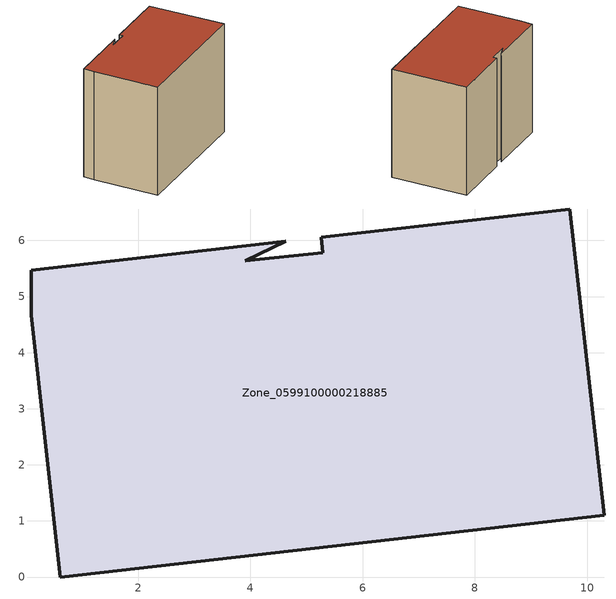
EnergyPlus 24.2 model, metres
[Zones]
Zone_0599100000218885
 floor ground (C_G): 0.09,4.66 0.1,5.47 4.63,5.99 3.91,5.64 5.29,5.78 5.26,6.06 9.69,6.56 10.31,1.1 0.61,0 z0
 wall outside (C_F): 10.31,1.1 9.69,6.56 5.26,6.06 5.29,5.78 3.91,5.64 4.63,5.99 0.1,5.47 0.09,4.66 0.61,0 10.31,1.1 z0:8.08
 roof outside (C_R): 0.1,5.47 0.09,4.66 0.61,0 10.31,1.1 9.69,6.56 5.26,6.06 5.29,5.78 3.91,5.64 4.63,5.99 z8.08
[BUILDING]
Pand.0599100000218885: North Axis=0; Terrain=City; Loads Convergence Tolerance Value=0.04; Temperature Convergence Tolerance Value=0.4; Solar Distribution=FullExterior; Maximum Number of Warmup Days=25; Minimum Number of Warmup Days=1
[Site:Location]
Rotterdam.The.Hague.AP_ZH_NLD Design_Conditions: Latitude=51.96; Longitude=4.45; Time Zone=1; Elevation=-4.5
[SITE:GROUNDTEMPERATURE:BUILDINGSURFACE]
18, 18, 18, 18, 18, 18, 18, 18, 18, 18, 18, 18
[MATERIAL] Thermal Absorptance=0.9; Solar Absorptance=0.7; Visible Absorptance=0.7
Name | Roughness | Thickness | Conductivity | Density | Specific Heat
G.TC.1946-1964 | MediumSmooth | 0.15 | 1 | 540 | 1210
F.TC.1946-1964 | Rough | 0.3 | 0.857143 | 1920 | 840
R.TC.1946-1964 | MediumRough | 0.2 | 0.235294 | 1500 | 1000
[CONSTRUCTION]
C_G: G.TC.1946-1964
C_F: F.TC.1946-1964
C_R: R.TC.1946-1964
[ZONE]
Zone_0599100000218885: Type=1; Multiplier=1; Ceiling Height=Autocalculate; Volume=Autocalculate; Floor Area=autocalculate; Part of Total Floor Area=Yes
[ZONEINFILTRATION:DESIGNFLOWRATE]
Infil_Zone_0599100000218885: Zone or ZoneList or Space or SpaceList=Zone_0599100000218885; Schedule=AlwaysOn; Design Flow Rate Calculation Method=Flow/Area; Flow Rate per Floor Area=0.003; Constant Term Coefficient=1; Temperature Term Coefficient=0; Velocity Term Coefficient=0; Velocity Squared Term Coefficient=0
[HVACTEMPLATE:ZONE:IDEALLOADSAIRSYSTEM]
Zone_0599100000218885: Maximum Heating Supply Air Temperature=50; Minimum Cooling Supply Air Temperature=13; Maximum Heating Supply Air Humidity Ratio=0.0156; Minimum Cooling Supply Air Humidity Ratio=0.0077; Heating Limit=NoLimit; Cooling Limit=NoLimit; Dehumidification Control Type=ConstantSensibleHeatRatio; Cooling Sensible Heat Ratio=0.7; Dehumidification Setpoint=60; Humidification Control Type=None; Humidification Setpoint=30; Outdoor Air Method=None; Outdoor Air Flow Rate per Person=0.00944; Outdoor Air Flow Rate per Zone Floor Area=0; Outdoor Air Flow Rate per Zone=0; Demand Controlled Ventilation Type=None; Outdoor Air Economizer Type=NoEconomizer; Heat Recovery Type=None; Sensible Heat Recovery Effectiveness=0.7; Latent Heat Recovery Effectiveness=0.65
[ZONECONTROL:THERMOSTAT]
ThermostatControl_Zone_0599100000218885: Zone or ZoneList=Zone_0599100000218885; Control Type Schedule=DualSetpointControlType; Control 1=Thermostat_Zone_0599100000218885; Temperature Difference Between Cutout And Setpoint=0
[THERMOSTATSETPOINT:DUALSETPOINT]
Thermostat_Zone_0599100000218885: Heating Setpoint Temperature Schedule=HeatingSetpoint_Zone_0599100000218885; Cooling Setpoint Temperature Schedule=CoolingSetpoint_Zone_0599100000218885
[SCHEDULE:COMPACT]
HeatingSetpoint_Zone_0599100000218885: Through: 12/31, For: AllDays, Until: 24:00, 21
CoolingSetpoint_Zone_0599100000218885: Through: 12/31, For: AllDays, Until: 24:00, 24
DualSetpointControlType: Through: 12/31, For: AllDays, Until: 24:00, 4
AlwaysOn: Through: 12/31, For: AllDays, Until: 24:00, 1
